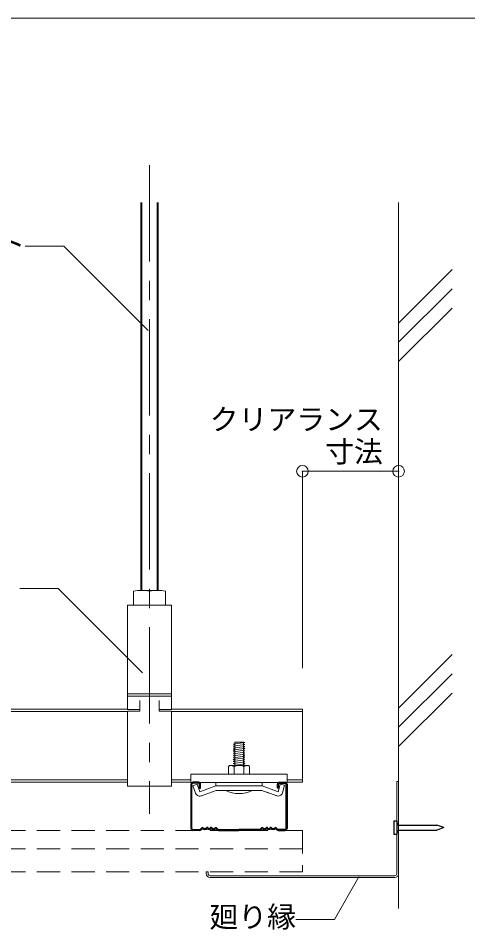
# Model space of a CAD drawing. Units: millimetres on the paper, enlarged 40 times, with parts at other scales. Extents: x -7800 to 7800, y -5387 to 5300.
# Drawn here: x 1180 to 2115, y -4094 to -2200 of the extents above; entities that cross this region are included whole.
import ezdxf
from ezdxf.enums import TextEntityAlignment as Align

# ---------------------------------------------------------------- set-up
doc = ezdxf.new("R2010")
doc.units = ezdxf.units.MM
doc.header["$LTSCALE"] = 40
doc.header["$PDMODE"] = 32
doc.header["$PDSIZE"] = 24
doc.linetypes.add('CHAIN1', pattern=[8, 5, -1, 1, -1])
doc.linetypes.add('DASHED1', pattern=[1.8, 1.2, -0.6])
for name, color, linetype, lineweight in [('4-0_中心線', 4, 'CHAIN1', 9), ('4-1_吊り材', 7, 'Continuous', 18), ('4-2_野縁受け', 3, 'Continuous', 18), ('4-3_野縁', 2, 'Continuous', 25), ('4-5_寸法', 4, 'Continuous', 9), ('4-6_文字・文字', 7, 'Continuous', 18), ('4-9_躯体他', 4, 'DASHED1', 9), ('4-A_クリップ', 7, 'Continuous', 18), ('4-B_補強金具・金具・その他', 3, 'Continuous', 18), ('4-C_ビス・アンカーボルト・強調図形', 2, 'DASHED1', 25), ('4-D_パネル', 4, 'DASHED1', 9), ('F-3_野縁受け', 7, 'Continuous', 18)]:
    doc.layers.add(name, color=color, linetype=linetype, lineweight=lineweight)
doc.styles.add('ＭＳ ゴシック', font='')
doc.styles.get('ＭＳ ゴシック').set_extended_font_data('MS Gothic')

msp = doc.modelspace()

# ---------------------------------------------------------------- linework, layer by layer
at = {"layer": '4-0_中心線'}
msp.add_line((1453.36, -2505.21), (1453.36, -3852.68), dxfattribs=at)
at = {"layer": '4-1_吊り材'}
for p, q in [((1435.36, -3388.45), (1435.36, -2582.59)), ((1437.61, -3388.45), (1437.61, -2582.59)), ((1469.11, -2582.59), (1469.11, -3388.45)), ((1471.36, -2582.59), (1471.36, -3388.45)), ((1419.76, -3390.05), (1419.76, -3419.25)), ((1470.16, -3388.45), (1436.56, -3388.45)), ((1453.36, -3390.05), (1453.36, -3419.25)), ((1486.96, -3390.05), (1486.96, -3419.25))]:
    msp.add_line(p, q, dxfattribs=at)
for points in [[(1407.36, -3603.64), (1407.36, -3419.25), (1499.36, -3419.25), (1499.36, -3603.64)], [(1407.36, -3608.16), (1407.36, -3635.81), (1433.36, -3635.81)], [(1433.36, -3617.06), (1433.36, -3639.4), (1407.36, -3639.4), (1407.36, -3795.25), (1499.36, -3795.25), (1499.36, -3639.4), (1473.36, -3639.4), (1473.36, -3617.06)], [(1473.36, -3635.81), (1499.36, -3635.81), (1499.36, -3608.16)]]:
    msp.add_lwpolyline(points, dxfattribs=at)
msp.add_lwpolyline([(1407.36, -3603.64), (1499.36, -3603.64), (1499.36, -3608.16), (1407.36, -3608.16)], close=True, dxfattribs=at)
for centre in [(1436.56, -3477.46), (1470.16, -3477.46)]:
    msp.add_arc(centre, 89.01, 79.1199, 100.88008, dxfattribs=at)
at = {"layer": '4-2_野縁受け'}
for p, q in [((269.36, -3635.25), (1407.36, -3635.25)), ((1499.36, -3635.25), (1771.36, -3635.25)), ((1771.36, -3635.25), (1771.36, -3787.25)), ((269.36, -3640.05), (1407.36, -3640.05)), ((1499.36, -3640.05), (1771.36, -3640.05)), ((539.56, -3782.45), (1407.36, -3782.45)), ((539.56, -3787.25), (1407.36, -3787.25)), ((1499.36, -3782.45), (1539.56, -3782.45)), ((1499.36, -3787.25), (1539.56, -3787.25)), ((1739.56, -3782.45), (1771.36, -3782.45)), ((1739.56, -3787.25), (1771.36, -3787.25)), ((1971.36, -3785.25), (1967.36, -3785.25))]:
    msp.add_line(p, q, dxfattribs=at)
at = {"layer": '4-3_野縁'}
for p, q in [((1555.44, -3787.25), (1543.44, -3787.25)), ((1723.44, -3787.25), (1735.44, -3787.25)), ((1539.43, -3791.25), (1539.44, -3883.08)), ((1541.44, -3883.16), (1541.43, -3791.25)), ((1555.44, -3789.25), (1543.44, -3789.25)), ((1557.44, -3799.25), (1557.44, -3791.25)), ((1557.44, -3799.25), (1559.44, -3799.25)), ((1559.44, -3799.25), (1559.44, -3791.25)), ((1719.44, -3799.25), (1719.44, -3791.25)), ((1721.44, -3799.25), (1719.44, -3799.25)), ((1721.44, -3799.25), (1721.44, -3791.25)), ((1723.44, -3789.25), (1735.44, -3789.25)), ((1737.44, -3883.16), (1737.44, -3791.25)), ((1739.44, -3791.25), (1739.44, -3883.08)), ((1562.02, -3881.84), (1559.19, -3884.67)), ((1559.19, -3884.67), (1562.02, -3881.84)), ((1592.85, -3881.84), (1595.68, -3884.67)), ((1686.03, -3881.84), (1683.2, -3884.67)), ((1716.86, -3881.84), (1719.69, -3884.67)), ((1719.69, -3884.67), (1716.86, -3881.84)), ((1543.44, -3885.25), (1557.78, -3885.25)), ((1543.44, -3885.25), (1557.78, -3885.25)), ((1557.78, -3887.25), (1543.44, -3887.25)), ((1557.78, -3887.25), (1543.44, -3887.25)), ((1563.44, -3883.25), (1560.61, -3886.08)), ((1563.44, -3883.25), (1560.61, -3886.08)), ((1591.44, -3883.25), (1594.26, -3886.08)), ((1597.09, -3885.25), (1639.44, -3885.25)), ((1597.09, -3887.25), (1639.44, -3887.25)), ((1681.78, -3885.25), (1639.44, -3885.25)), ((1681.78, -3887.25), (1639.44, -3887.25)), ((1687.44, -3883.25), (1684.61, -3886.08)), ((1715.44, -3883.25), (1718.27, -3886.08)), ((1715.44, -3883.25), (1718.27, -3886.08)), ((1735.44, -3885.25), (1721.1, -3885.25)), ((1735.44, -3885.25), (1721.1, -3885.25)), ((1721.1, -3887.25), (1735.44, -3887.25)), ((1721.1, -3887.25), (1735.44, -3887.25))]:
    msp.add_line(p, q, dxfattribs=at)
for centre, radius, start, end in [((1543.44, -3791.25), 4, 90.00299, 180.00299), ((1555.44, -3791.25), 4, 0.00299, 90.00299), ((1723.44, -3791.25), 4, 89.99699, 179.99699), ((1735.44, -3791.25), 4, 359.99699, 89.99699), ((1543.44, -3791.25), 2, 90.00299, 180.00299), ((1555.44, -3791.25), 2, 0.00299, 90.00299), ((1723.44, -3791.25), 2, 89.99699, 179.99699), ((1735.44, -3791.25), 2, 359.99699, 89.99699), ((1563.44, -3883.25), 2, 46.39717, 135), ((1568.44, -3878), 5.25, 226.39717, 313.60281), ((1573.44, -3883.25), 2, 36.86989, 133.60281), ((1577.44, -3880.25), 3, 216.86989, 323.1301), ((1581.44, -3883.25), 2, 46.39717, 143.1301), ((1581.44, -3883.25), 2, 36.86989, 143.1301), ((1586.44, -3878), 5.25, 226.39717, 313.60281), ((1591.44, -3883.25), 2, 44.99998, 133.60281), ((1687.44, -3883.25), 2, 46.39719, 135.00002), ((1692.44, -3878), 5.25, 226.39719, 313.60283), ((1697.44, -3883.25), 2, 36.8699, 143.13011), ((1697.44, -3883.25), 2, 36.8699, 133.60283), ((1701.44, -3880.25), 3, 216.8699, 323.13011), ((1705.44, -3883.25), 2, 46.39719, 143.13011), ((1710.44, -3878), 5.25, 226.39719, 313.60283), ((1715.44, -3883.25), 2, 45, 133.60283), ((1543.44, -3883.25), 4, 177.476, 270), ((1543.44, -3883.25), 4, 177.476, 270), ((1543.44, -3883.25), 2, 177.476, 270), ((1543.44, -3883.25), 2, 177.476, 270), ((1557.78, -3883.25), 2, 270, 314.99998), ((1557.78, -3883.25), 2, 269.99998, 314.99998), ((1557.78, -3883.25), 4, 270, 314.99998), ((1557.78, -3883.25), 4, 270, 315), ((1568.44, -3878), 7.25, 226.39717, 313.60281), ((1577.44, -3880.25), 5, 216.86989, 323.1301), ((1586.44, -3878), 7.25, 226.39717, 313.60281), ((1597.09, -3883.25), 4, 225, 270), ((1597.09, -3883.25), 2, 225, 270), ((1681.78, -3883.25), 2, 270, 315), ((1681.78, -3883.25), 4, 270, 315), ((1692.44, -3878), 7.25, 226.39719, 313.60283), ((1701.44, -3880.25), 5, 216.8699, 323.13011), ((1710.44, -3878), 7.25, 226.39719, 313.60283), ((1721.1, -3883.25), 4, 225.00002, 270), ((1721.1, -3883.25), 4, 225, 270), ((1721.1, -3883.25), 2, 225.00002, 270), ((1721.1, -3883.25), 2, 225, 270), ((1735.44, -3883.25), 4, 269.99997, 2.524), ((1735.44, -3883.25), 4, 270, 2.524), ((1735.44, -3883.25), 2, 269.99997, 2.524), ((1735.44, -3883.25), 2, 270, 2.524)]:
    msp.add_arc(centre, radius, start, end, dxfattribs=at)
at = {"layer": '4-5_寸法'}
for q in [(1771.36, -3549.96), (1971.36, -3141.11)]:
    msp.add_line((1771.36, -3141.11), q, dxfattribs=at)
at = {"layer": '4-5_寸法', "color": 7}
for p in [(1771.36, -3141.11), (1971.36, -3141.11)]:
    msp.add_point(p, dxfattribs=at)
at = {"layer": '4-6_文字・文字'}
for p, q in [((1888.84, -3983.85), (1837.96, -4071.98)), ((1837.96, -4071.98), (1757.96, -4071.98))]:
    msp.add_line(p, q, dxfattribs=at)
for points in [[(1450.53, -2848.69), (1275.19, -2673.35), (1195.19, -2673.35)], [(1438.83, -3560.08), (1263.48, -3384.73), (1183.48, -3384.73)]]:
    msp.add_lwpolyline(points, dxfattribs=at)
at = {"layer": '4-9_躯体他', "linetype": 'Continuous'}
for p, q in [((1971.36, -2582.59), (1971.36, -4049.4)), ((1971.36, -2833.02), (2082.39, -2721.99)), ((1971.36, -2873.02), (2082.39, -2761.99)), ((1971.36, -2913.02), (2082.39, -2801.99)), ((1971.36, -3633.02), (2082.39, -3521.99)), ((1971.36, -3673.02), (2082.39, -3561.99)), ((1971.36, -3713.02), (2082.39, -3601.99))]:
    msp.add_line(p, q, dxfattribs=at)
at = {"layer": '4-A_クリップ'}
for p, q in [((1651.56, -3704.72), (1627.56, -3708.09)), ((1627.56, -3708.09), (1630.56, -3709.67)), ((1651.56, -3708.72), (1627.56, -3712.09)), ((1630.56, -3752.13), (1630.56, -3704.09)), ((1630.56, -3704.09), (1648.56, -3704.09)), ((1651.56, -3704.72), (1648.56, -3704.09)), ((1648.56, -3752.13), (1648.56, -3704.21)), ((1651.56, -3708.72), (1648.56, -3707.14)), ((1651.56, -3712.72), (1648.56, -3711.14)), ((1627.56, -3712.09), (1630.56, -3713.67)), ((1651.56, -3716.72), (1648.56, -3715.14)), ((1651.56, -3720.72), (1648.56, -3719.14)), ((1651.56, -3724.72), (1648.56, -3723.14)), ((1651.56, -3728.72), (1648.56, -3727.14)), ((1627.56, -3748.09), (1630.56, -3749.67)), ((1651.56, -3748.72), (1627.56, -3752.09)), ((1651.56, -3748.72), (1627.56, -3752.09)), ((1651.56, -3732.72), (1648.56, -3731.14)), ((1651.56, -3736.72), (1648.56, -3735.14)), ((1651.56, -3740.72), (1648.56, -3739.14)), ((1651.56, -3744.72), (1648.56, -3743.14)), ((1651.56, -3748.72), (1648.56, -3747.14)), ((1651.56, -3748.72), (1648.56, -3747.14)), ((1617.56, -3756.13), (1617.56, -3770.13)), ((1620.23, -3752.8), (1618.36, -3753.74)), ((1620.23, -3752.8), (1618.36, -3753.74)), ((1621.56, -3752.13), (1657.56, -3752.13)), ((1623, -3752.49), (1629.56, -3754.13)), ((1623, -3752.49), (1629.56, -3754.13)), ((1629.56, -3754.13), (1629.56, -3754.2)), ((1629.56, -3754.2), (1629.56, -3770.13)), ((1648.44, -3753.7), (1649.56, -3754.11)), ((1650.44, -3752.13), (1648.56, -3751.14)), ((1650.44, -3752.13), (1648.56, -3751.14)), ((1656.14, -3752.48), (1649.56, -3754.11)), ((1656.14, -3752.48), (1649.56, -3754.11)), ((1658.87, -3752.78), (1660.73, -3753.7)), ((1658.87, -3752.78), (1660.73, -3753.7)), ((1661.56, -3756.13), (1661.56, -3770.13)), ((1539.56, -3770.13), (1739.56, -3770.13)), ((1539.56, -3770.13), (1539.56, -3787.33)), ((1539.56, -3787.33), (1739.56, -3787.33)), ((1591.59, -3787.33), (1591.59, -3794.89)), ((1617.56, -3770.13), (1661.56, -3770.13)), ((1687.59, -3787.33), (1687.59, -3794.9)), ((1739.56, -3787.33), (1739.56, -3770.13)), ((1552.39, -3791.29), (1543.75, -3794.44)), ((1548.53, -3807.57), (1543.75, -3794.44)), ((1549.34, -3809.82), (1543.75, -3794.44)), ((1558.13, -3807.07), (1552.39, -3791.29)), ((1591.59, -3794.89), (1558.13, -3807.07)), ((1561.21, -3815.3), (1591.99, -3804.09)), ((1591.59, -3794.89), (1639.56, -3794.89)), ((1667.56, -3804.09), (1611.56, -3804.09)), ((1687.53, -3794.89), (1639.56, -3794.89)), ((1687.53, -3794.89), (1639.56, -3794.89)), ((1687.53, -3794.89), (1639.56, -3794.89)), ((1639.56, -3804.09), (1676.14, -3804.09)), ((1639.56, -3804.09), (1678.48, -3804.09)), ((1639.56, -3804.09), (1684.41, -3804.09)), ((1677.51, -3804.09), (1684.41, -3804.09)), ((1679.47, -3804.09), (1687.12, -3804.09)), ((1700.1, -3808.81), (1687.12, -3804.09)), ((1687.53, -3794.89), (1717.14, -3805.67)), ((1715.96, -3805.24), (1720.98, -3807.07)), ((1729.98, -3809.04), (1734.22, -3793.23)), ((1717.91, -3815.3), (1697.14, -3807.73))]:
    msp.add_line(p, q, dxfattribs=at)
for points in [[(1651.56, -3712.72), (1627.56, -3716.09), (1630.56, -3717.67)], [(1651.56, -3716.72), (1627.56, -3720.09), (1630.56, -3721.67)], [(1651.56, -3720.72), (1627.56, -3724.09), (1630.56, -3725.67)], [(1651.56, -3724.72), (1627.56, -3728.09), (1630.56, -3729.67)], [(1651.56, -3728.72), (1627.56, -3732.09), (1630.56, -3733.67)], [(1651.56, -3732.72), (1627.56, -3736.09), (1630.56, -3737.67)], [(1651.56, -3736.72), (1627.56, -3740.09), (1630.56, -3741.67)], [(1651.56, -3740.72), (1627.56, -3744.09), (1630.56, -3745.67)], [(1651.56, -3744.72), (1627.56, -3748.09), (1630.56, -3749.67)], [(1648.44, -3753.7), (1649.56, -3754.11), (1649.56, -3770.13)], [(1558.13, -3807.07), (1552.39, -3791.29), (1543.75, -3794.44)], [(1639.56, -3804.09), (1594.71, -3804.09), (1591.99, -3804.09)], [(1720.98, -3807.07), (1725.33, -3790.85), (1734.22, -3793.23)]]:
    msp.add_lwpolyline(points, dxfattribs=at)
for centre, radius, start, end in [((1621.56, -3756.13), 4, 90, 180), ((1622.02, -3756.37), 4, 75.942, 116.60205), ((1622.02, -3756.37), 4, 75.942, 116.60205), ((1639.56, -3778.13), 26, 70.01814, 112.61984), ((1639.56, -3778.13), 26, 70.01814, 112.61984), ((1657.1, -3756.36), 4, 63.73468, 103.86021), ((1657.1, -3756.36), 4, 63.73468, 103.86021), ((1657.56, -3756.13), 4, 0, 90), ((1639.56, -3748.09), 62.61, 243.43494, 296.56505), ((1557.99, -3806.67), 9.2, 199.99997, 299.99998), ((1721.09, -3806.66), 9.2, 245, 345)]:
    msp.add_arc(centre, radius, start, end, dxfattribs=at)
at = {"layer": '4-B_補強金具・金具・その他'}
for p, q in [((1967.36, -3977.25), (1967.36, -3785.25)), ((1971.36, -3977.25), (1971.36, -3785.25)), ((1571.36, -3977.25), (1571.36, -3973.25)), ((1575.36, -3973.25), (1571.36, -3973.25)), ((1575.36, -3977.25), (1575.36, -3973.25)), ((1963.36, -3981.25), (1579.36, -3981.25)), ((1963.36, -3985.25), (1579.36, -3985.25))]:
    msp.add_line(p, q, dxfattribs=at)
for centre, radius, start, end in [((1579.36, -3977.25), 8, 180, 270), ((1579.36, -3977.25), 4, 180, 270), ((1963.36, -3977.25), 8, 270, 0), ((1963.36, -3977.25), 4, 270, 0)]:
    msp.add_arc(centre, radius, start, end, dxfattribs=at)
at = {"layer": '4-C_ビス・アンカーボルト・強調図形', "linetype": 'Continuous'}
for p, q in [((1961.36, -3867.35), (1967.36, -3867.35)), ((1961.36, -3867.35), (1961.36, -3895.35)), ((1967.36, -3867.35), (1967.36, -3895.35)), ((1971.36, -3876.15), (2051.11, -3876.15)), ((2065.56, -3881.35), (2051.11, -3876.15)), ((2065.56, -3881.35), (2052.88, -3885.91)), ((1961.36, -3895.35), (1967.36, -3895.35)), ((1971.36, -3886.55), (2051.11, -3886.55)), ((2052.88, -3885.91), (2051.11, -3886.55))]:
    msp.add_line(p, q, dxfattribs=at)
for centre, start, end in [((1979.04, -3867.35), 180, 228.88791), ((1979.04, -3895.35), 131.11208, 180)]:
    msp.add_arc(centre, 11.68, start, end, dxfattribs=at)
at = {"layer": '4-D_パネル'}
for p, q in [((1771.36, -3887.25), (269.36, -3887.25)), ((1771.36, -3887.25), (1771.36, -3973.25)), ((1771.36, -3925.25), (269.36, -3925.25)), ((1771.36, -3973.25), (269.36, -3973.25))]:
    msp.add_line(p, q, dxfattribs=at)
at = {"layer": 'F-3_野縁受け', "color": 3}
msp.add_line((78.17, -2199.73), (4458.59, -2199.73), dxfattribs=at)

# ---------------------------------------------------------------- texts
at = {"layer": '4-5_寸法', "style": 'ＭＳ ゴシック'}
for s, p in [('クリアランス', (1578.6, -3068.38)), ('寸法', (1818.6, -3135.39))]:
    msp.add_text(s, height=43.99, dxfattribs=at).set_placement(p, align=Align.BOTTOM_LEFT)
at = {"layer": '4-6_文字・文字', "style": 'ＭＳ ゴシック'}
for s, p in [('吊りボルト', (895.19, -2703.35)), ('廻り縁', (1577.96, -4101.98))]:
    msp.add_text(s, height=43.99, dxfattribs=at).set_placement(p, align=Align.BOTTOM_LEFT)

doc.saveas('drawing.dxf')
